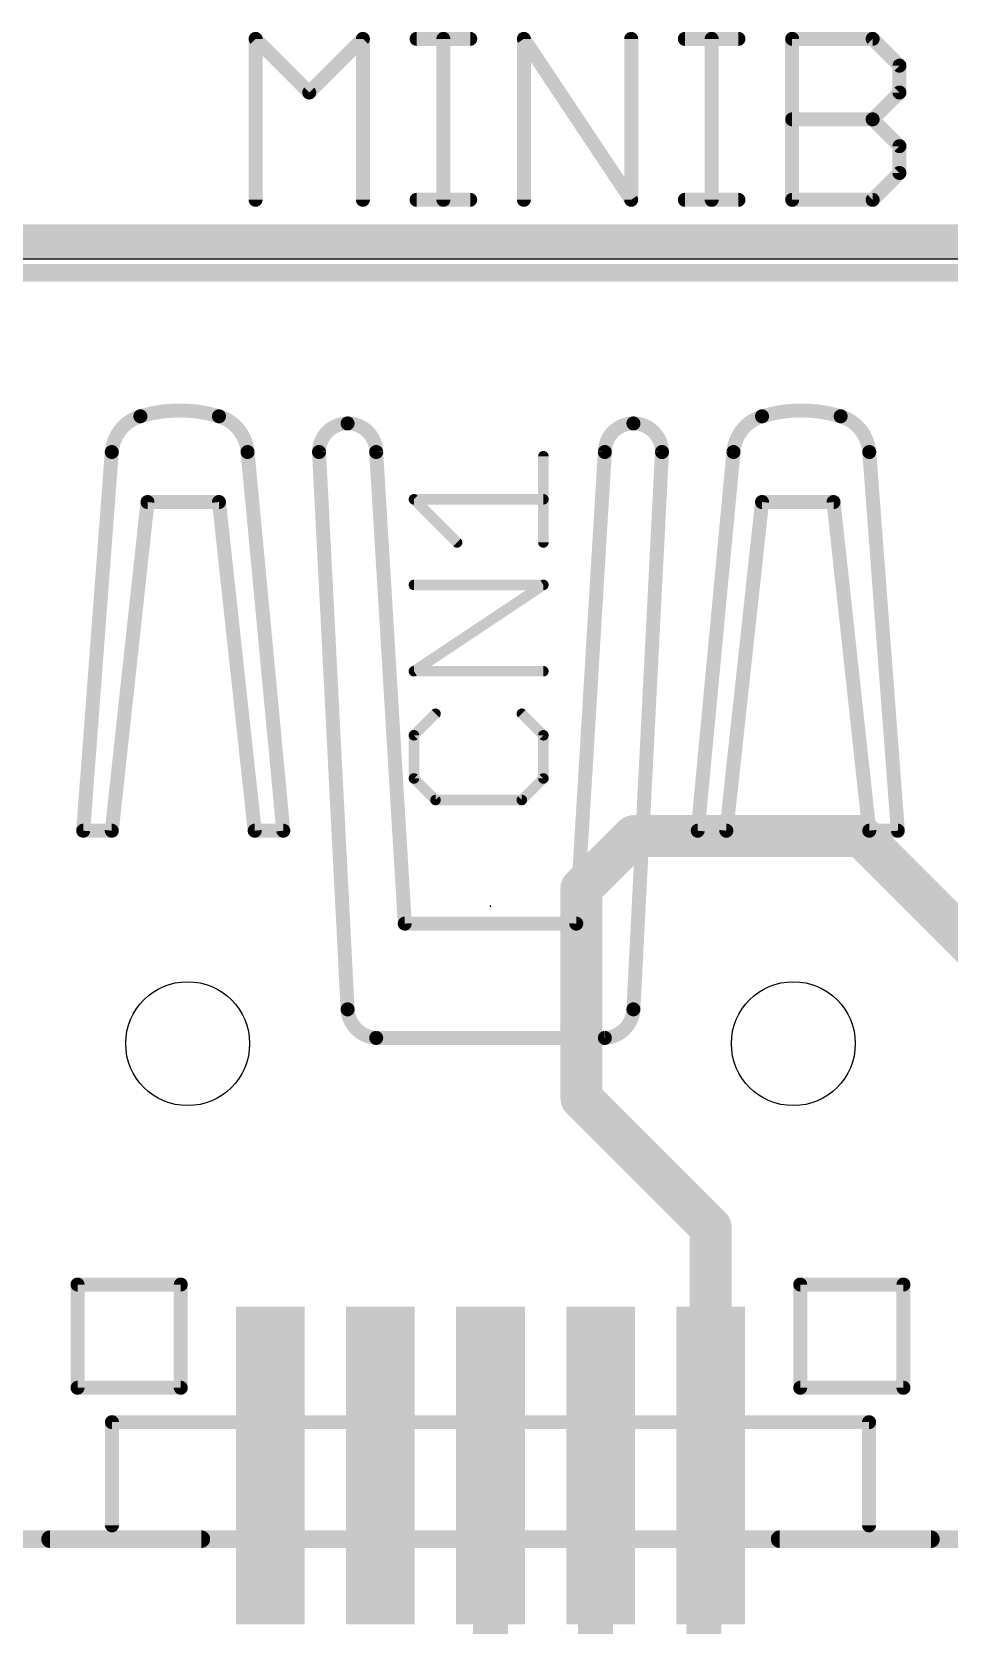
# Model space of a CAD drawing. Extents: x -0.7 to 23.9, y -0.3 to 32.1.
# Drawn here: x 5.28 to 11.94, y 20.56 to 32.13 of the extents above; entities that cross this region are included whole.
import ezdxf

# ---------------------------------------------------------------- set-up
doc = ezdxf.new("R2010")
doc.units = 0
for name, color, linetype in [('1', 12, 'CONTINUOUS'), ('20', 53, 'CONTINUOUS'), ('21', 253, 'CONTINUOUS'), ('23', 53, 'CONTINUOUS'), ('25', 253, 'CONTINUOUS'), ('27', 253, 'CONTINUOUS'), ('51', 253, 'CONTINUOUS')]:
    doc.layers.add(name, color=color, linetype=linetype)

# ---------------------------------------------------------------- blocks, each defined once
blk = doc.blocks.new('RECT')
blk.add_solid([(-0.5, -0.5), (0.5, -0.5), (-0.5, 0.5), (0.5, 0.5)])

msp = doc.modelspace()

# ---------------------------------------------------------------- linework, layer by layer
at = {"layer": '1'}
for points, const_width in [([(18.2626, 30.607), (-0.2794, 30.607)], 0.254), ([(9.271, 25.908), (9.652, 26.289)], 0.3048), ([(9.652, 26.289), (11.303, 26.289)], 0.3048), ([(11.303, 26.289), (12.573, 25.019)], 0.3048), ([(9.271, 24.384), (9.271, 25.908)], 0.3048), ([(10.2106, 23.4444), (9.271, 24.384)], 0.3048), ([(10.2106, 21.717), (10.2106, 23.4444)], 0.3048), ([(8.6106, 20.447), (8.6106, 21.717)], 0.254), ([(9.4106, 21.247), (9.4106, 21.717)], 0.254), ([(10.16, 21.6664), (10.2106, 21.717)], 0.254), ([(10.16, 20.066), (10.16, 21.6664)], 0.254), ([(9.3726, 21.209), (9.4106, 21.247)], 0.254), ([(9.3726, 20.193), (9.3726, 21.209)], 0.254), ([(6.8326, 18.669), (8.6106, 20.447)], 0.254)]:
    msp.add_lwpolyline(points, dxfattribs=dict(at, const_width=const_width))
for points, const_width in [([(9.652, 26.3652, 1), (9.652, 26.2128)], 0.1524), ([(9.7059, 26.2351, 1), (9.5981, 26.3429)], 0.1524), ([(11.3569, 26.3429, 1), (11.2491, 26.2351)], 0.1524), ([(11.303, 26.2128, 1), (11.303, 26.3652)], 0.1524), ([(9.3472, 25.908, 1), (9.1948, 25.908)], 0.1524), ([(9.2171, 25.9619, 1), (9.3249, 25.8541)], 0.1524), ([(9.3249, 24.4379, 1), (9.2171, 24.3301)], 0.1524), ([(9.1948, 24.384, 1), (9.3472, 24.384)], 0.1524), ([(10.2868, 23.4444, 1), (10.1344, 23.4444)], 0.1524), ([(10.1567, 23.3905, 1), (10.2645, 23.4983)], 0.1524), ([(8.6741, 21.717, 1), (8.5471, 21.717)], 0.127), ([(9.4741, 21.717, 1), (9.3471, 21.717)], 0.127), ([(10.2235, 21.6664, 1), (10.0965, 21.6664)], 0.127), ([(10.1151, 21.7113, 1), (10.2049, 21.6215)], 0.127), ([(10.1344, 21.717, 1), (10.2868, 21.717)], 0.1524), ([(10.2555, 21.6721, 1), (10.1657, 21.7619)], 0.127), ([(9.4361, 21.209, 1), (9.3091, 21.209)], 0.127), ([(9.3277, 21.2539, 1), (9.4175, 21.1641)], 0.127), ([(9.3471, 21.247, 1), (9.4741, 21.247)], 0.127), ([(9.4555, 21.2021, 1), (9.3657, 21.2919)], 0.127), ([(8.6555, 20.4021, 1), (8.5657, 20.4919)], 0.127)]:
    msp.add_lwpolyline(points, format="xyb", dxfattribs=dict(at, const_width=const_width))
at = {"layer": '20'}
msp.add_line((17.78, 30.48), (0, 30.48), dxfattribs=at)
for centre in [(6.4106, 24.781), (10.8106, 24.781)]:
    msp.add_circle(centre, 0.45, dxfattribs=at)
at = {"layer": '21'}
for points, const_width in [([(12.5106, 30.381), (4.7106, 30.381)], 0.127), ([(9.6489, 29.2871), (9.6488, 29.2871)], 0.1016), ([(12.5106, 21.181), (4.7106, 21.181)], 0.127), ([(6.5106, 21.181), (5.4106, 21.181)], 0.127), ([(11.8106, 21.181), (10.7106, 21.181)], 0.127)]:
    msp.add_lwpolyline(points, dxfattribs=dict(at, const_width=const_width))
for points, const_width in [([(9.6488, 29.3125, 1), (9.6488, 29.2617)], 0.0508), ([(9.6489, 29.2617, 1), (9.6489, 29.3125)], 0.0508), ([(5.4106, 21.2127, 1), (5.4106, 21.1493)], 0.0635), ([(6.5106, 21.1493, 1), (6.5106, 21.2127)], 0.0635), ([(10.7106, 21.2127, 1), (10.7106, 21.1493)], 0.0635), ([(11.8106, 21.1493, 1), (11.8106, 21.2127)], 0.0635)]:
    msp.add_lwpolyline(points, format="xyb", dxfattribs=dict(at, const_width=const_width))
at = {"layer": '23'}
msp.add_point((8.6106, 25.781), dxfattribs=at)
at = {"layer": '25', "const_width": 0.0762}
for points in [[(8.9949, 28.4222), (8.9949, 29.0493)], [(8.3678, 28.4222), (8.0543, 28.7357)], [(8.0543, 28.7357), (8.9949, 28.7357)], [(8.0543, 27.4867), (8.9949, 28.1137)], [(8.9949, 28.1137), (8.0543, 28.1137)], [(8.9949, 27.4867), (8.0543, 27.4867)], [(8.2111, 27.1782), (8.0543, 27.0214)], [(8.9949, 27.0214), (8.8381, 27.1782)], [(8.0543, 27.0214), (8.0543, 26.7079)], [(8.9949, 26.7079), (8.9949, 27.0214)], [(8.0543, 26.7079), (8.2111, 26.5511)], [(8.8381, 26.5511), (8.9949, 26.7079)], [(8.2111, 26.5511), (8.8381, 26.5511)]]:
    msp.add_lwpolyline(points, dxfattribs=at)
at = {"layer": '25', "const_width": 0.0381}
for points in [[(9.014, 29.0493, 1), (8.9759, 29.0493)], [(8.0678, 28.7492, 1), (8.0408, 28.7222)], [(8.0543, 28.7548, 1), (8.0543, 28.7167)], [(8.9949, 28.7167, 1), (8.9949, 28.7548)], [(8.3544, 28.4087, 1), (8.3813, 28.4357)], [(8.9759, 28.4222, 1), (9.014, 28.4222)], [(8.0543, 28.1328, 1), (8.0543, 28.0947)], [(9.0055, 28.0979, 1), (8.9843, 28.1296)], [(8.9949, 28.0947, 1), (8.9949, 28.1328)], [(8.0543, 27.5057, 1), (8.0543, 27.4676)], [(8.0437, 27.5025, 1), (8.0649, 27.4708)], [(8.9949, 27.4676, 1), (8.9949, 27.5057)], [(8.2245, 27.1647, 1), (8.1976, 27.1917)], [(8.8516, 27.1917, 1), (8.8247, 27.1647)], [(8.0733, 27.0214, 1), (8.0352, 27.0214)], [(8.0408, 27.0349, 1), (8.0678, 27.008)], [(9.014, 27.0214, 1), (8.9759, 27.0214)], [(8.9814, 27.008, 1), (9.0084, 27.0349)], [(8.0678, 26.7214, 1), (8.0408, 26.6944)], [(9.0084, 26.6944, 1), (8.9814, 26.7214)], [(8.0352, 26.7079, 1), (8.0733, 26.7079)], [(8.9759, 26.7079, 1), (9.014, 26.7079)], [(8.2111, 26.5702, 1), (8.2111, 26.5321)], [(8.1976, 26.5377, 1), (8.2245, 26.5646)], [(8.8247, 26.5646, 1), (8.8516, 26.5377)], [(8.8381, 26.5321, 1), (8.8381, 26.5702)]]:
    msp.add_lwpolyline(points, format="xyb", dxfattribs=at)
at = {"layer": '27', "const_width": 0.0508}
for points in [[(6.922, 32.0992, 1), (6.886, 32.0632)], [(6.9294, 32.0812, 1), (6.8786, 32.0812)], [(7.709, 32.0812, 1), (7.6582, 32.0812)], [(7.7016, 32.0632, 1), (7.6656, 32.0992)], [(8.0734, 32.1066, 1), (8.0734, 32.0558)], [(8.2937, 32.0812, 1), (8.2429, 32.0812)], [(8.4632, 32.0558, 1), (8.4632, 32.1066)], [(8.8784, 32.0812, 1), (8.8276, 32.0812)], [(8.8741, 32.0953, 1), (8.8319, 32.0671)], [(9.658, 32.0812, 1), (9.6072, 32.0812)], [(10.0224, 32.1066, 1), (10.0224, 32.0558)], [(10.2427, 32.0812, 1), (10.1919, 32.0812)], [(10.4122, 32.0558, 1), (10.4122, 32.1066)], [(10.8274, 32.0812, 1), (10.7766, 32.0812)], [(10.802, 32.1066, 1), (10.802, 32.0558)], [(11.4046, 32.0992, 1), (11.3687, 32.0632)], [(11.3867, 32.0558, 1), (11.3867, 32.1066)], [(11.607, 31.8863, 1), (11.5562, 31.8863)], [(11.5636, 31.8683, 1), (11.5995, 31.9043)], [(7.2758, 31.7094, 1), (7.3118, 31.6734)], [(7.2758, 31.6734, 1), (7.3118, 31.7094)], [(11.5995, 31.6734, 1), (11.5636, 31.7094)], [(11.5562, 31.6914, 1), (11.607, 31.6914)], [(10.802, 31.5219, 1), (10.802, 31.4711)], [(11.4046, 31.5145, 1), (11.3687, 31.4785)], [(11.3687, 31.5145, 1), (11.4046, 31.4785)], [(11.3867, 31.4711, 1), (11.3867, 31.5219)], [(11.607, 31.3016, 1), (11.5562, 31.3016)], [(11.5636, 31.2836, 1), (11.5995, 31.3196)], [(11.5995, 31.0887, 1), (11.5636, 31.1247)], [(11.5562, 31.1067, 1), (11.607, 31.1067)], [(6.8786, 30.9118, 1), (6.9294, 30.9118)], [(7.6582, 30.9118, 1), (7.709, 30.9118)], [(8.0734, 30.9372, 1), (8.0734, 30.8864)], [(8.2429, 30.9118, 1), (8.2937, 30.9118)], [(8.4632, 30.8864, 1), (8.4632, 30.9372)], [(8.8276, 30.9118, 1), (8.8784, 30.9118)], [(9.6072, 30.9118, 1), (9.658, 30.9118)], [(9.6115, 30.8977, 1), (9.6537, 30.9259)], [(10.0224, 30.9372, 1), (10.0224, 30.8864)], [(10.1919, 30.9118, 1), (10.2427, 30.9118)], [(10.4122, 30.8864, 1), (10.4122, 30.9372)], [(10.802, 30.9372, 1), (10.802, 30.8864)], [(10.7766, 30.9118, 1), (10.8274, 30.9118)], [(11.3687, 30.9298, 1), (11.4046, 30.8938)], [(11.3867, 30.8864, 1), (11.3867, 30.9372)]]:
    msp.add_lwpolyline(points, format="xyb", dxfattribs=at)
at = {"layer": '27', "const_width": 0.1016}
for points in [[(6.904, 30.9118), (6.904, 32.0812)], [(6.904, 32.0812), (7.2938, 31.6914)], [(7.2938, 31.6914), (7.6836, 32.0812)], [(7.6836, 32.0812), (7.6836, 30.9118)], [(8.0734, 32.0812), (8.4632, 32.0812)], [(8.2683, 30.9118), (8.2683, 32.0812)], [(8.853, 30.9118), (8.853, 32.0812)], [(8.853, 32.0812), (9.6326, 30.9118)], [(9.6326, 30.9118), (9.6326, 32.0812)], [(10.0224, 32.0812), (10.4122, 32.0812)], [(10.2173, 30.9118), (10.2173, 32.0812)], [(10.802, 30.9118), (10.802, 32.0812)], [(10.802, 32.0812), (11.3867, 32.0812)], [(11.3867, 32.0812), (11.5816, 31.8863)], [(11.5816, 31.8863), (11.5816, 31.6914)], [(11.5816, 31.6914), (11.3867, 31.4965)], [(10.802, 31.4965), (11.3867, 31.4965)], [(11.3867, 31.4965), (11.5816, 31.3016)], [(11.5816, 31.3016), (11.5816, 31.1067)], [(11.5816, 31.1067), (11.3867, 30.9118)], [(8.0734, 30.9118), (8.4632, 30.9118)], [(10.0224, 30.9118), (10.4122, 30.9118)], [(11.3867, 30.9118), (10.802, 30.9118)]]:
    msp.add_lwpolyline(points, dxfattribs=at)
at = {"layer": '51'}
for points, const_width in [([(6.6381, 29.339, 0.1499), (6.067, 29.339)], 0.1016), ([(11.1544, 29.339, 0.1499), (10.5833, 29.339)], 0.1016), ([(6.067, 29.339, 0.3087), (5.8594, 29.0795)], 0.1016), ([(6.0596, 29.3633, 1), (6.0744, 29.3147)], 0.0508), ([(6.0744, 29.3147, 1), (6.0596, 29.3633)], 0.0508), ([(6.8457, 29.0795, 0.3087), (6.6381, 29.339)], 0.1016), ([(6.6455, 29.3633, 1), (6.6307, 29.3147)], 0.0508), ([(6.6307, 29.3147, 1), (6.6455, 29.3633)], 0.0508), ([(7.5725, 29.2871, 0.4142), (7.3649, 29.0795)], 0.1016), ([(7.7802, 29.0795, 0.4142), (7.5726, 29.2871)], 0.1016), ([(7.5726, 29.3125, 1), (7.5726, 29.2617)], 0.0508), ([(7.5725, 29.2617, 1), (7.5725, 29.3125)], 0.0508), ([(9.6488, 29.2871, 0.4142), (9.4412, 29.0795)], 0.1016), ([(9.8565, 29.0795, 0.4142), (9.6489, 29.2871)], 0.1016), ([(9.6489, 29.3125, 1), (9.6489, 29.2617)], 0.0508), ([(9.6488, 29.2617, 1), (9.6488, 29.3125)], 0.0508), ([(10.5833, 29.339, 0.3087), (10.3757, 29.0795)], 0.1016), ([(10.5759, 29.3633, 1), (10.5907, 29.3147)], 0.0508), ([(10.5907, 29.3147, 1), (10.5759, 29.3633)], 0.0508), ([(11.362, 29.0795, 0.3087), (11.1544, 29.339)], 0.1016), ([(11.1618, 29.3633, 1), (11.147, 29.3147)], 0.0508), ([(11.147, 29.3147, 1), (11.1618, 29.3633)], 0.0508), ([(5.8341, 29.0814, 1), (5.8847, 29.0776)], 0.0508), ([(5.8847, 29.0776, 1), (5.8341, 29.0814)], 0.0508), ([(6.871, 29.0819, 1), (6.8204, 29.0771)], 0.0508), ([(6.8204, 29.0776, 1), (6.871, 29.0814)], 0.0508), ([(7.3903, 29.0807, 1), (7.3395, 29.0781)], 0.0508), ([(7.3395, 29.0795, 1), (7.3903, 29.0795)], 0.0508), ([(7.8056, 29.081, 1), (7.7548, 29.078)], 0.0508), ([(7.7548, 29.0795, 1), (7.8056, 29.0795)], 0.0508), ([(9.4666, 29.078, 1), (9.4158, 29.081)], 0.0508), ([(9.4158, 29.0795, 1), (9.4666, 29.0795)], 0.0508), ([(9.8819, 29.0781, 1), (9.8311, 29.0807)], 0.0508), ([(9.8311, 29.0795, 1), (9.8819, 29.0795)], 0.0508), ([(10.3504, 29.0814, 1), (10.401, 29.0776)], 0.0508), ([(10.401, 29.0771, 1), (10.3504, 29.0819)], 0.0508), ([(11.3873, 29.0814, 1), (11.3367, 29.0776)], 0.0508), ([(11.3367, 29.0776, 1), (11.3873, 29.0814)], 0.0508), ([(6.1189, 28.7415, 1), (6.1189, 28.6907)], 0.0508), ([(6.1442, 28.7134, 1), (6.0936, 28.7188)], 0.0508), ([(6.6634, 28.7188, 1), (6.6128, 28.7134)], 0.0508), ([(6.6381, 28.6907, 1), (6.6381, 28.7415)], 0.0508), ([(10.5833, 28.7415, 1), (10.5833, 28.6907)], 0.0508), ([(10.6086, 28.7134, 1), (10.558, 28.7188)], 0.0508), ([(11.1278, 28.7188, 1), (11.0772, 28.7134)], 0.0508), ([(11.1025, 28.6907, 1), (11.1025, 28.7415)], 0.0508), ([(5.6517, 26.3535, 1), (5.6517, 26.3027)], 0.0508), ([(5.6264, 26.33, 1), (5.677, 26.3262)], 0.0508), ([(5.8341, 26.3308, 1), (5.8847, 26.3254)], 0.0508), ([(5.8594, 26.3027, 1), (5.8594, 26.3535)], 0.0508), ([(6.8976, 26.3535, 1), (6.8976, 26.3027)], 0.0508), ([(6.8723, 26.3254, 1), (6.9229, 26.3308)], 0.0508), ([(7.08, 26.3257, 1), (7.1306, 26.3305)], 0.0508), ([(7.1053, 26.3027, 1), (7.1053, 26.3535)], 0.0508), ([(10.1161, 26.3535, 1), (10.1161, 26.3027)], 0.0508), ([(10.0908, 26.3305, 1), (10.1414, 26.3257)], 0.0508), ([(10.2985, 26.3308, 1), (10.3491, 26.3254)], 0.0508), ([(10.3238, 26.3027, 1), (10.3238, 26.3535)], 0.0508), ([(11.362, 26.3535, 1), (11.362, 26.3027)], 0.0508), ([(11.3367, 26.3254, 1), (11.3873, 26.3308)], 0.0508), ([(11.5444, 26.3262, 1), (11.595, 26.33)], 0.0508), ([(11.5697, 26.3027, 1), (11.5697, 26.3535)], 0.0508), ([(7.9878, 25.6786, 1), (7.9878, 25.6278)], 0.0508), ([(9.2338, 25.6278, 1), (9.2338, 25.6786)], 0.0508), ([(7.9624, 25.6517, 1), (8.0132, 25.6547)], 0.0508), ([(9.2082, 25.6547, 1), (9.259, 25.6517)], 0.0508), ([(7.5725, 25.0302, 0.3825), (7.7802, 24.8226)], 0.1016), ([(7.5979, 25.0316, 1), (7.5471, 25.0288)], 0.0508), ([(7.5471, 25.0289, 1), (7.5979, 25.0315)], 0.0508), ([(9.4412, 24.8226, 0.3827), (9.6489, 25.0302)], 0.1016), ([(9.6743, 25.0288, 1), (9.6235, 25.0316)], 0.0508), ([(9.6235, 25.0315, 1), (9.6743, 25.0289)], 0.0508), ([(7.7802, 24.848, 1), (7.7802, 24.7972)], 0.0508), ([(7.7788, 24.7972, 1), (7.7816, 24.848)], 0.0508), ([(9.4398, 24.848, 1), (9.4426, 24.7972)], 0.0508), ([(9.4413, 24.7972, 1), (9.4413, 24.848)], 0.0508), ([(5.6106, 23.0564, 1), (5.6106, 23.0056)], 0.0508), ([(5.636, 23.031, 1), (5.5852, 23.031)], 0.0508), ([(6.386, 23.031, 1), (6.3352, 23.031)], 0.0508), ([(6.3606, 23.0056, 1), (6.3606, 23.0564)], 0.0508), ([(10.886, 23.031, 1), (10.8352, 23.031)], 0.0508), ([(10.8606, 23.0564, 1), (10.8606, 23.0056)], 0.0508), ([(11.636, 23.031, 1), (11.5852, 23.031)], 0.0508), ([(11.6106, 23.0056, 1), (11.6106, 23.0564)], 0.0508), ([(5.6106, 22.3064, 1), (5.6106, 22.2556)], 0.0508), ([(5.5852, 22.281, 1), (5.636, 22.281)], 0.0508), ([(6.3352, 22.281, 1), (6.386, 22.281)], 0.0508), ([(6.3606, 22.2556, 1), (6.3606, 22.3064)], 0.0508), ([(10.8606, 22.3064, 1), (10.8606, 22.2556)], 0.0508), ([(10.8352, 22.281, 1), (10.886, 22.281)], 0.0508), ([(11.5852, 22.281, 1), (11.636, 22.281)], 0.0508), ([(11.6106, 22.2556, 1), (11.6106, 22.3064)], 0.0508), ([(5.8606, 22.0564, 1), (5.8606, 22.0056)], 0.0508), ([(5.886, 22.031, 1), (5.8352, 22.031)], 0.0508), ([(11.386, 22.031, 1), (11.3352, 22.031)], 0.0508), ([(11.3606, 22.0056, 1), (11.3606, 22.0564)], 0.0508), ([(5.8352, 21.281, 1), (5.886, 21.281)], 0.0508), ([(11.3352, 21.281, 1), (11.386, 21.281)], 0.0508)]:
    msp.add_lwpolyline(points, format="xyb", dxfattribs=dict(at, const_width=const_width))
at = {"layer": '51', "const_width": 0.1016}
for points in [[(5.6517, 26.3281), (5.8594, 29.0795)], [(6.8457, 29.0795), (7.1053, 26.3281)], [(7.3649, 29.0794), (7.5725, 25.0302)], [(7.7802, 29.0795), (7.9878, 25.6532)], [(9.4412, 29.0795), (9.2336, 25.6532)], [(9.8565, 29.0794), (9.6489, 25.0302)], [(10.3757, 29.0795), (10.1161, 26.3281)], [(11.5697, 26.3281), (11.362, 29.0795)], [(6.1189, 28.7161), (5.8594, 26.3281)], [(6.6381, 28.7161), (6.1189, 28.7161)], [(6.8976, 26.3281), (6.6381, 28.7161)], [(10.3238, 26.3281), (10.5833, 28.7161)], [(10.5833, 28.7161), (11.1025, 28.7161)], [(11.1025, 28.7161), (11.362, 26.3281)], [(5.8594, 26.3281), (5.6517, 26.3281)], [(7.1053, 26.3281), (6.8976, 26.3281)], [(10.1161, 26.3281), (10.3238, 26.3281)], [(11.362, 26.3281), (11.5697, 26.3281)], [(7.9878, 25.6532), (9.2338, 25.6532)], [(7.7802, 24.8226), (9.4413, 24.8226)], [(6.3606, 23.031), (5.6106, 23.031)], [(5.6106, 23.031), (5.6106, 22.281)], [(6.3606, 22.281), (6.3606, 23.031)], [(10.8606, 22.281), (10.8606, 23.031)], [(10.8606, 23.031), (11.6106, 23.031)], [(11.6106, 23.031), (11.6106, 22.281)], [(5.6106, 22.281), (6.3606, 22.281)], [(11.6106, 22.281), (10.8606, 22.281)], [(11.3606, 22.031), (5.8606, 22.031)], [(5.8606, 22.031), (5.8606, 21.281)], [(11.3606, 21.281), (11.3606, 22.031)]]:
    msp.add_lwpolyline(points, dxfattribs=at)

# ---------------------------------------------------------------- block references
at = {"layer": '1', "xscale": 0.5, "yscale": 2.308}
for p in [(7.0106, 21.717), (7.8106, 21.717), (8.6106, 21.717), (9.4106, 21.717), (10.2106, 21.717)]:
    msp.add_blockref('RECT', p, dxfattribs=at)

doc.saveas('drawing.dxf')
